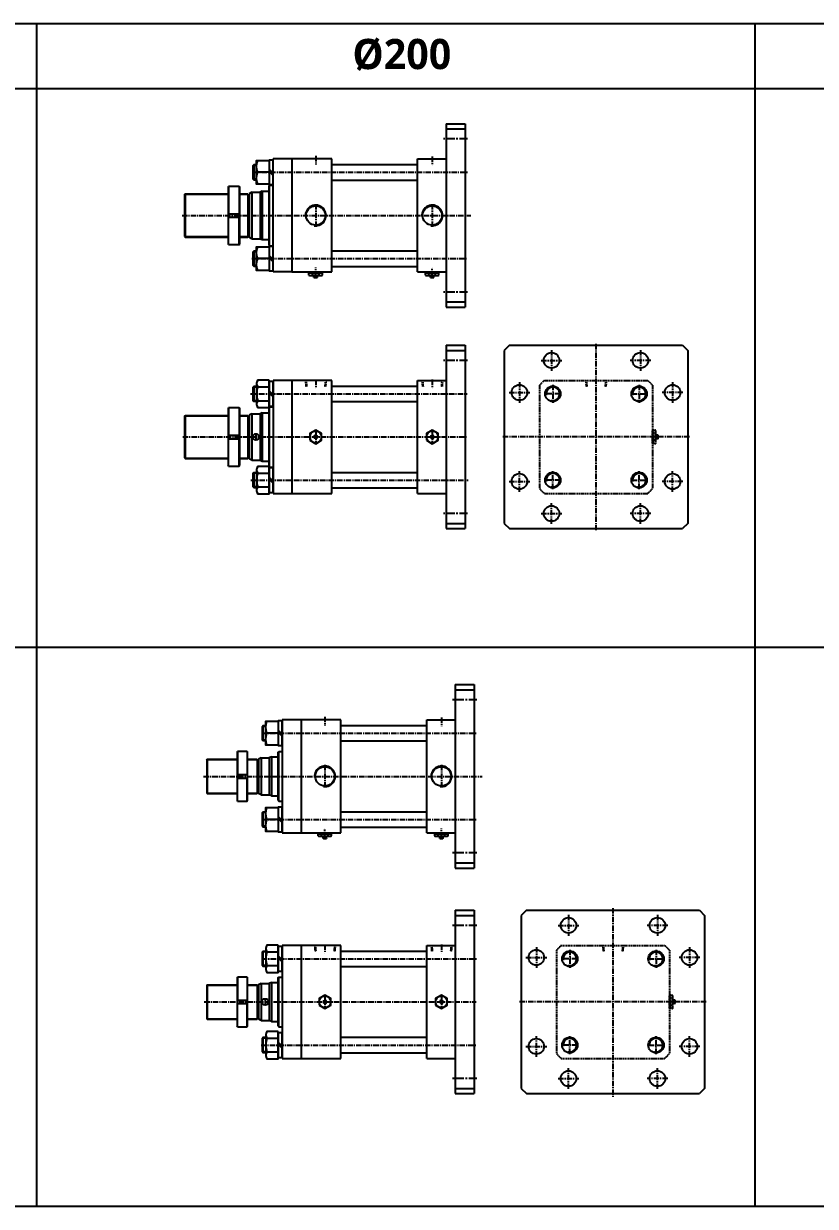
# Model space of a CAD drawing. Extents: x -819 to 9014, y 0 to 4350.
# Drawn here: x 5344 to 7179, y 0 to 2741 of the extents above; entities that cross this region are included whole.
import ezdxf

# ---------------------------------------------------------------- set-up
doc = ezdxf.new("R2010")
doc.units = 0
doc.header["$LTSCALE"] = 10
doc.header["$MEASUREMENT"] = 0
for name, pattern in [('CENTER', [2, 1.25, -0.25, 0.25, -0.25]), ('CENTERX2', [4, 2.5, -0.5, 0.5, -0.5]), ('HIDDEN', [0.375, 0.25, -0.125])]:
    doc.linetypes.add(name, pattern=pattern)
doc.layers.get('0').update_dxf_attribs({"linetype": 'CONTINUOUS'})
doc.layers.get('DEFPOINTS').update_dxf_attribs({"linetype": 'CONTINUOUS'})
for name, color, linetype in [('CEN', 1, 'CENTERX2'), ('CENTER', 1, 'CENTER'), ('DIM', 2, 'CONTINUOUS'), ('ML', 7, 'CONTINUOUS'), ('THIN', 3, 'CONTINUOUS')]:
    doc.layers.add(name, color=color, linetype=linetype)
doc.styles.add('문자', font='romans.shx')

msp = doc.modelspace()

# ---------------------------------------------------------------- linework, layer by layer
for p, q in [((0, 2741.3), (9013.8, 2741.3)), ((5375.2, 0), (5375.2, 2741.3)), ((7039.7, 0), (7039.7, 2741.3)), ((0, 2591.3), (9013.8, 2591.3)), ((9013.8, 1295.6), (0, 1295.6)), ((9013.8, 0), (0, 0))]:
    msp.add_line(p, q)
at = {"color": 7, "linetype": 'Continuous'}
for p, q in [((6006.7, 2163.7), (6006.7, 2165.7)), ((6006.7, 2165.7), (6035.9, 2165.7)), ((6035.9, 2163.7), (6035.9, 2165.7)), ((6276.7, 2163.7), (6276.7, 2165.7)), ((6276.7, 2165.7), (6305.9, 2165.7)), ((6305.9, 2163.7), (6305.9, 2165.7)), ((6005.7, 2158.7), (6005.7, 2163.7)), ((6005.7, 2163.7), (6012, 2163.7)), ((6008.9, 2157.7), (6033.7, 2157.7)), ((6012, 2163.7), (6036.9, 2163.7)), ((6013.5, 2158.7), (6013.5, 2163.7)), ((6017.3, 2157.9), (6017.3, 2158)), ((6017.3, 2153.2), (6017.3, 2157.7)), ((6017.3, 2153.2), (6017.8, 2152.7)), ((6025.3, 2153.2), (6017.3, 2153.2)), ((6017.8, 2152.7), (6024.8, 2152.7)), ((6025.3, 2153.2), (6024.8, 2152.7)), ((6025.3, 2153.2), (6025.3, 2157.7)), ((6029.1, 2158.7), (6029.1, 2163.7)), ((6036.9, 2158.7), (6036.9, 2163.7)), ((6275.7, 2158.7), (6275.7, 2163.7)), ((6275.7, 2163.7), (6282, 2163.7)), ((6278.9, 2157.7), (6303.7, 2157.7)), ((6282, 2163.7), (6306.9, 2163.7)), ((6283.5, 2158.7), (6283.5, 2163.7)), ((6287.3, 2157.9), (6287.3, 2158)), ((6287.3, 2153.2), (6287.3, 2157.7)), ((6287.3, 2153.2), (6287.8, 2152.7)), ((6295.3, 2153.2), (6287.3, 2153.2)), ((6287.8, 2152.7), (6294.8, 2152.7)), ((6295.3, 2153.2), (6294.8, 2152.7)), ((6295.3, 2153.2), (6295.3, 2157.7)), ((6299.1, 2158.7), (6299.1, 2163.7)), ((6306.9, 2158.7), (6306.9, 2163.7)), ((6027, 858.7), (6027, 863.7)), ((6027, 863.7), (6033.3, 863.7)), ((6028, 863.7), (6028, 865.7)), ((6028, 865.7), (6057.2, 865.7)), ((6030.1, 857.7), (6055, 857.7)), ((6033.3, 863.7), (6058.2, 863.7)), ((6034.8, 858.7), (6034.8, 863.7)), ((6038.6, 858), (6038.6, 858)), ((6038.6, 853.2), (6038.6, 857.7)), ((6038.6, 853.2), (6039.1, 852.7)), ((6046.6, 853.2), (6038.6, 853.2)), ((6039.1, 852.7), (6046.1, 852.7)), ((6046.6, 853.2), (6046.1, 852.7)), ((6046.6, 853.2), (6046.6, 857.7)), ((6050.4, 858.7), (6050.4, 863.7)), ((6057.2, 863.7), (6057.2, 865.7)), ((6058.2, 858.7), (6058.2, 863.7)), ((6297, 858.7), (6297, 863.7)), ((6297, 863.7), (6303.3, 863.7)), ((6298, 863.7), (6298, 865.7)), ((6298, 865.7), (6327.2, 865.7)), ((6300.1, 857.7), (6325, 857.7)), ((6303.3, 863.7), (6328.2, 863.7)), ((6304.8, 858.7), (6304.8, 863.7)), ((6308.6, 858), (6308.6, 858)), ((6308.6, 853.2), (6308.6, 857.7)), ((6308.6, 853.2), (6309.1, 852.7)), ((6316.6, 853.2), (6308.6, 853.2)), ((6309.1, 852.7), (6316.1, 852.7)), ((6316.6, 853.2), (6316.1, 852.7)), ((6316.6, 853.2), (6316.6, 857.7)), ((6320.4, 858.7), (6320.4, 863.7)), ((6327.2, 863.7), (6327.2, 865.7)), ((6328.2, 858.7), (6328.2, 863.7))]:
    msp.add_line(p, q, dxfattribs=at)
for points in [[(6007.8, 1775.5), (6021.3, 1767.7), (6034.8, 1775.5), (6034.8, 1791.1), (6021.3, 1798.9), (6007.8, 1791.1)], [(6019.9, 1785.8), (6018.4, 1783.3), (6019.9, 1780.8), (6022.7, 1780.8), (6024.2, 1783.3), (6022.7, 1785.8)], [(6277.8, 1775.5), (6291.3, 1767.7), (6304.8, 1775.5), (6304.8, 1791.1), (6291.3, 1798.9), (6277.8, 1791.1)], [(6289.9, 1785.8), (6288.4, 1783.3), (6289.9, 1780.8), (6292.7, 1780.8), (6294.2, 1783.3), (6292.7, 1785.8)], [(6029.1, 466), (6042.6, 458.2), (6056.1, 466), (6056.1, 481.6), (6042.6, 489.4), (6029.1, 481.6)], [(6041.1, 476.3), (6039.7, 473.8), (6041.1, 471.3), (6044, 471.3), (6045.4, 473.8), (6044, 476.3)], [(6299.1, 466), (6312.6, 458.2), (6326.1, 466), (6326.1, 481.6), (6312.6, 489.4), (6299.1, 481.6)], [(6311.1, 476.3), (6309.7, 473.8), (6311.1, 471.3), (6314, 471.3), (6315.4, 473.8), (6314, 476.3)]]:
    msp.add_lwpolyline(points, close=True, dxfattribs=at)
for centre, radius in [((6021.3, 1783.3), 13.5), ((6021.3, 1783.3), 3.5), ((6291.3, 1783.3), 13.5), ((6291.3, 1783.3), 3.5), ((6042.6, 473.8), 13.5), ((6042.6, 473.8), 3.5), ((6312.6, 473.8), 13.5), ((6312.6, 473.8), 3.5)]:
    msp.add_circle(centre, radius, dxfattribs=at)
for centre, radius, start, end in [((6008.9, 2163.3), 5.62, 235.6158, 270), ((6009.6, 2165.9), 8.22, 241.7006, 298.2994), ((6021.3, 2189), 31.3, 255.6172, 270.0141), ((6021.3, 2189), 31.3, 269.9859, 284.3828), ((6033, 2165.9), 8.22, 241.7006, 298.2994), ((6278.9, 2163.3), 5.62, 235.6158, 270), ((6279.6, 2165.9), 8.22, 241.7006, 298.2994), ((6291.3, 2189), 31.3, 255.6172, 270.0141), ((6291.3, 2189), 31.3, 269.9859, 284.3828), ((6303, 2165.9), 8.22, 241.7006, 298.2994), ((6030.1, 863.3), 5.62, 235.6158, 270), ((6030.9, 865.9), 8.22, 241.7006, 298.2994), ((6042.6, 889), 31.3, 255.6172, 270.0141), ((6042.6, 889), 31.3, 269.9859, 284.3828), ((6054.3, 865.9), 8.22, 241.7006, 298.2994), ((6300.1, 863.3), 5.62, 235.6158, 270), ((6300.9, 865.9), 8.22, 241.7006, 298.2994), ((6312.6, 889), 31.3, 255.6172, 270.0141), ((6312.6, 889), 31.3, 269.9859, 284.3828), ((6324.3, 865.9), 8.22, 241.7006, 298.2994)]:
    msp.add_arc(centre, radius, start, end, dxfattribs=at)
at = {"layer": 'CEN', "color": 1, "linetype": 'CENTER', "ltscale": 1.5}
for p, q in [((6373.3, 2474.2), (6317.3, 2474.2)), ((6373.3, 2119.2), (6317.3, 2119.2)), ((6373.3, 1960.8), (6317.3, 1960.8)), ((6373.3, 1605.8), (6317.3, 1605.8)), ((6394.6, 1174.2), (6338.6, 1174.2)), ((6394.6, 819.2), (6338.6, 819.2)), ((6394.6, 651.3), (6338.6, 651.3)), ((6394.6, 296.3), (6338.6, 296.3))]:
    msp.add_line(p, q, dxfattribs=at)
at = {"layer": 'CEN', "color": 1, "linetype": 'CENTER'}
for p, q in [((6567.8, 1984.8), (6567.8, 1936.8)), ((6773.8, 1984.8), (6773.8, 1936.8)), ((6543.8, 1960.8), (6591.8, 1960.8)), ((6797.8, 1960.8), (6749.8, 1960.8)), ((6493.3, 1910.3), (6493.3, 1862.3)), ((6848.3, 1910.3), (6848.3, 1862.3)), ((6469.3, 1886.3), (6517.3, 1886.3)), ((6872.3, 1886.3), (6824.3, 1886.3)), ((6493.3, 1656.3), (6493.3, 1704.3)), ((6848.3, 1656.3), (6848.3, 1704.3)), ((6469.3, 1680.3), (6517.3, 1680.3)), ((6872.3, 1680.3), (6824.3, 1680.3)), ((6567.8, 1581.8), (6567.8, 1629.8)), ((6773.8, 1581.8), (6773.8, 1629.8)), ((6543.8, 1605.8), (6591.8, 1605.8)), ((6797.8, 1605.8), (6749.8, 1605.8)), ((6607.1, 675.3), (6607.1, 627.3)), ((6813.1, 675.3), (6813.1, 627.3)), ((6583.1, 651.3), (6631.1, 651.3)), ((6837.1, 651.3), (6789.1, 651.3)), ((6508.6, 576.8), (6556.6, 576.8)), ((6532.6, 600.8), (6532.6, 552.8)), ((6911.6, 576.8), (6863.6, 576.8)), ((6887.6, 600.8), (6887.6, 552.8)), ((6532.6, 346.8), (6532.6, 394.8)), ((6887.6, 346.8), (6887.6, 394.8)), ((6508.6, 370.8), (6556.6, 370.8)), ((6911.6, 370.8), (6863.6, 370.8)), ((6607.1, 272.3), (6607.1, 320.3)), ((6813.1, 272.3), (6813.1, 320.3)), ((6583.1, 296.3), (6631.1, 296.3)), ((6837.1, 296.3), (6789.1, 296.3))]:
    msp.add_line(p, q, dxfattribs=at)
at = {"layer": 'CENTER'}
for p, q in [((6570.8, 1904), (6570.8, 1862.6)), ((6770.8, 1904), (6770.8, 1862.6)), ((6588.8, 1883.3), (6552.9, 1883.3)), ((6752.9, 1883.3), (6788.8, 1883.3)), ((6570.8, 1662.6), (6570.8, 1704)), ((6770.8, 1662.6), (6770.8, 1704)), ((6588.8, 1683.3), (6552.9, 1683.3)), ((6752.9, 1683.3), (6788.8, 1683.3)), ((6610.1, 594.5), (6610.1, 553.1)), ((6810.1, 594.5), (6810.1, 553.1)), ((6628.1, 573.8), (6592.1, 573.8)), ((6792.1, 573.8), (6828.1, 573.8)), ((6610.1, 353.1), (6610.1, 394.5)), ((6810.1, 353.1), (6810.1, 394.5)), ((6628.1, 373.8), (6592.1, 373.8)), ((6792.1, 373.8), (6828.1, 373.8))]:
    msp.add_line(p, q, dxfattribs=at)
at = {"layer": 'DEFPOINTS', "color": 0, "linetype": 'ByBlock'}
for p in [(6367.3, 1995.8), (6388.6, 686.3)]:
    msp.add_point(p, dxfattribs=at)
at = {"layer": 'DIM', "color": 6, "linetype": 'HIDDEN'}
for p, q in [((5997.4, 1914.3), (5998.7, 1899.3)), ((5998.9, 1914.3), (6000.2, 1899.3)), ((6043.7, 1914.3), (6042.4, 1899.3)), ((6045.2, 1914.3), (6043.9, 1899.3)), ((6267.4, 1914.3), (6268.7, 1899.3)), ((6268.9, 1914.3), (6270.2, 1899.3)), ((6313.7, 1914.3), (6312.4, 1899.3)), ((6315.2, 1914.3), (6313.9, 1899.3)), ((6646.9, 1914.3), (6648.2, 1899.3)), ((6648.4, 1914.3), (6649.7, 1899.3)), ((6693.3, 1914.3), (6691.9, 1899.3)), ((6694.7, 1914.3), (6693.4, 1899.3)), ((6018.7, 604.8), (6020, 589.8)), ((6020.1, 604.8), (6021.5, 589.8)), ((6065, 604.8), (6063.7, 589.8)), ((6066.5, 604.8), (6065.1, 589.8)), ((6288.7, 604.8), (6290, 589.8)), ((6290.1, 604.8), (6291.5, 589.8)), ((6335, 604.8), (6333.7, 589.8)), ((6336.5, 604.8), (6335.1, 589.8)), ((6686.2, 604.8), (6687.5, 589.8)), ((6687.7, 604.8), (6689, 589.8)), ((6732.5, 604.8), (6731.2, 589.8)), ((6734, 604.8), (6732.7, 589.8))]:
    msp.add_line(p, q, dxfattribs=at)
at = {"layer": 'ML'}
for p, q in [((6323.3, 2509.2), (6323.3, 2084.2)), ((6323.3, 2509.2), (6367.3, 2509.2)), ((6323.3, 2497.2), (6367.3, 2497.2)), ((6367.3, 2509.2), (6367.3, 2084.2)), ((5878.5, 2378.7), (5878.5, 2414.7)), ((6058.3, 2427.7), (5922.3, 2427.7)), ((5922.3, 2165.7), (5922.3, 2427.7)), ((5966.3, 2427.7), (5966.3, 2165.7)), ((6058.3, 2165.7), (6058.3, 2427.7)), ((6257.3, 2165.7), (6257.3, 2427.7)), ((6257.3, 2427.7), (6323.3, 2427.7)), ((5913.3, 2396.7), (5886.8, 2396.7)), ((5913.3, 2403.7), (5922.3, 2394.7)), ((5913.3, 2398.6), (5922.3, 2389.6)), ((5818.1, 2363.2), (5819.1, 2364.2)), ((5818.1, 2363.2), (5818.1, 2230.2)), ((5819.1, 2364.2), (5819.1, 2300.7)), ((5844.1, 2364.2), (5819.1, 2364.2)), ((5844.1, 2364.2), (5844.1, 2300.7)), ((5844.1, 2364.2), (5845.1, 2363.2)), ((5845.1, 2230.2), (5845.1, 2363.2)), ((5912.3, 2364.7), (5914.3, 2366.7)), ((5912.3, 2364.7), (5912.3, 2228.7)), ((5914.3, 2226.7), (5914.3, 2366.7)), ((5914.3, 2366.7), (5922.3, 2366.7)), ((5717.3, 2345.2), (5718.8, 2346.7)), ((5717.3, 2345.2), (5717.3, 2248.2)), ((5718.8, 2346.7), (5818.1, 2346.7)), ((5718.8, 2346.7), (5718.8, 2246.7)), ((5845.1, 2346.7), (5864.3, 2346.7)), ((5864.3, 2346.7), (5864.3, 2246.7)), ((5864.3, 2345.2), (5867.3, 2345.2)), ((5873.3, 2350.7), (5867.3, 2347.2)), ((5867.3, 2347.2), (5867.3, 2246.2)), ((5873.3, 2350.7), (5873.3, 2242.7)), ((5873.3, 2350.7), (5892.3, 2350.7)), ((5897.3, 2352.7), (5892.3, 2350.7)), ((5892.3, 2350.7), (5892.3, 2242.7)), ((5897.3, 2352.7), (5897.3, 2240.7)), ((5897.3, 2352.7), (5912.3, 2352.7)), ((5818.1, 2300.7), (5845.1, 2300.7)), ((5818.1, 2292.7), (5845.1, 2292.7)), ((5819.1, 2229.2), (5819.1, 2292.7)), ((5844.1, 2229.2), (5844.1, 2292.7)), ((5717.3, 2248.2), (5718.8, 2246.7)), ((5864.3, 2248.2), (5867.3, 2248.2)), ((5718.8, 2246.7), (5818.1, 2246.7)), ((5819.1, 2229.2), (5818.1, 2230.2)), ((5819.1, 2229.2), (5844.1, 2229.2)), ((5844.1, 2229.2), (5845.1, 2230.2)), ((5845.1, 2246.7), (5864.3, 2246.7)), ((5873.3, 2242.7), (5867.3, 2246.2)), ((5873.3, 2242.7), (5892.3, 2242.7)), ((5892.3, 2242.7), (5897.3, 2240.7)), ((5897.3, 2240.7), (5912.3, 2240.7)), ((5914.3, 2226.7), (5912.3, 2228.7)), ((5914.3, 2226.7), (5922.3, 2226.7)), ((5878.5, 2178.7), (5878.5, 2214.7)), ((5913.3, 2196.7), (5886.8, 2196.7)), ((5913.3, 2203.7), (5922.3, 2194.7)), ((5913.3, 2198.6), (5922.3, 2189.6)), ((5966.3, 2165.7), (5922.3, 2165.7)), ((5966.3, 2165.7), (6058.3, 2165.7)), ((6257.3, 2165.7), (6323.3, 2165.7)), ((6323.3, 2096.2), (6367.3, 2096.2)), ((6323.3, 2084.2), (6367.3, 2084.2)), ((6323.3, 1995.8), (6323.3, 1570.8)), ((6323.3, 1995.8), (6367.3, 1995.8)), ((6323.3, 1983.8), (6367.3, 1983.8)), ((6367.3, 1995.8), (6367.3, 1570.8)), ((6470.3, 1995.8), (6458.3, 1983.8)), ((6458.3, 1983.8), (6458.3, 1582.8)), ((6470.3, 1995.8), (6871.3, 1995.8)), ((6871.3, 1995.8), (6883.3, 1983.8)), ((6883.3, 1983.8), (6883.3, 1582.8)), ((5878.5, 1865.3), (5878.5, 1901.3)), ((5884.3, 1907.1), (5884.3, 1859.5)), ((5886.8, 1899.2), (5913.3, 1899.2)), ((5966.3, 1914.3), (5922.3, 1914.3)), ((5922.3, 1914.3), (5922.3, 1652.3)), ((5966.3, 1914.3), (5966.3, 1652.3)), ((6058.3, 1914.3), (5966.3, 1914.3)), ((6058.3, 1652.3), (6058.3, 1914.3)), ((6257.3, 1652.3), (6257.3, 1914.3)), ((6257.3, 1914.3), (6323.3, 1914.3)), ((5886.8, 1867.4), (5913.3, 1867.4)), ((5913.3, 1890.3), (5922.3, 1881.3)), ((5913.3, 1885.2), (5922.3, 1876.2)), ((5818.1, 1849.8), (5819.1, 1850.8)), ((5818.1, 1849.8), (5818.1, 1716.8)), ((5844.1, 1850.8), (5819.1, 1850.8)), ((5819.1, 1850.8), (5819.1, 1787.3)), ((5844.1, 1850.8), (5844.1, 1787.3)), ((5844.1, 1850.8), (5845.1, 1849.8)), ((5845.1, 1716.8), (5845.1, 1849.8)), ((5873.3, 1837.3), (5867.3, 1833.8)), ((5873.3, 1837.3), (5892.3, 1837.3)), ((5873.3, 1837.3), (5873.3, 1729.3)), ((5897.3, 1839.3), (5892.3, 1837.3)), ((5892.3, 1837.3), (5892.3, 1729.3)), ((5897.3, 1839.3), (5897.3, 1727.3)), ((5897.3, 1839.3), (5912.3, 1839.3)), ((5912.3, 1851.3), (5912.5, 1851.5)), ((5912.3, 1851.3), (5912.3, 1715.3)), ((5913.3, 1852.3), (5914.3, 1853.3)), ((5914.3, 1853.3), (5922.3, 1853.3)), ((5914.3, 1713.3), (5914.3, 1853.3)), ((5717.3, 1831.8), (5718.8, 1833.3)), ((5717.3, 1831.8), (5717.3, 1734.8)), ((5718.8, 1833.3), (5818.1, 1833.3)), ((5718.8, 1833.3), (5718.8, 1733.3)), ((5845.1, 1833.3), (5864.3, 1833.3)), ((5864.3, 1833.3), (5864.3, 1733.3)), ((5864.3, 1831.8), (5867.3, 1831.8)), ((5867.3, 1833.8), (5867.3, 1732.7)), ((5818.1, 1787.3), (5845.1, 1787.3)), ((5818.1, 1779.3), (5845.1, 1779.3)), ((5819.1, 1715.8), (5819.1, 1779.3)), ((5844.1, 1715.8), (5844.1, 1779.3)), ((5717.3, 1734.8), (5718.8, 1733.3)), ((5718.8, 1733.3), (5818.1, 1733.3)), ((5845.1, 1733.3), (5864.3, 1733.3)), ((5864.3, 1734.8), (5867.3, 1734.8)), ((5873.3, 1729.3), (5867.3, 1732.7)), ((5873.3, 1729.3), (5892.3, 1729.3)), ((5892.3, 1729.3), (5897.3, 1727.3)), ((5897.3, 1727.3), (5912.3, 1727.3)), ((5819.1, 1715.8), (5818.1, 1716.8)), ((5819.1, 1715.8), (5844.1, 1715.8)), ((5844.1, 1715.8), (5845.1, 1716.8)), ((5878.5, 1665.3), (5878.5, 1701.3)), ((5884.3, 1707.1), (5884.3, 1659.5)), ((5912.5, 1715), (5912.3, 1715.3)), ((5914.3, 1713.3), (5913.3, 1714.3)), ((5914.3, 1713.3), (5922.3, 1713.3)), ((5886.8, 1699.2), (5913.3, 1699.2)), ((5913.3, 1690.3), (5922.3, 1681.3)), ((5913.3, 1685.2), (5922.3, 1676.2)), ((5886.8, 1667.4), (5913.3, 1667.4)), ((5922.3, 1652.3), (6058.3, 1652.3)), ((6257.3, 1652.3), (6323.3, 1652.3)), ((6323.3, 1582.8), (6367.3, 1582.8)), ((6323.3, 1570.8), (6367.3, 1570.8)), ((6458.3, 1582.8), (6470.3, 1570.8)), ((6470.3, 1570.8), (6871.3, 1570.8)), ((6883.3, 1582.8), (6871.3, 1570.8)), ((6344.6, 1209.2), (6344.6, 784.2)), ((6344.6, 1209.2), (6388.6, 1209.2)), ((6388.6, 1209.2), (6388.6, 784.2)), ((6344.6, 1197.2), (6388.6, 1197.2)), ((5987.6, 1127.7), (5943.6, 1127.7)), ((5943.6, 1127.7), (5943.6, 865.7)), ((5987.6, 1127.7), (5987.6, 865.7)), ((6079.6, 1127.7), (5987.6, 1127.7)), ((6079.6, 865.7), (6079.6, 1127.7)), ((6278.6, 865.7), (6278.6, 1127.7)), ((6278.6, 1127.7), (6344.6, 1127.7)), ((5899.7, 1078.7), (5899.7, 1114.7)), ((5934.6, 1096.7), (5908, 1096.7)), ((5934.6, 1103.7), (5943.6, 1094.7)), ((5934.6, 1098.7), (5943.6, 1089.7)), ((5839.4, 1053.2), (5840.4, 1054.2)), ((5839.4, 1053.2), (5839.4, 940.2)), ((5840.4, 1054.2), (5840.4, 1000.7)), ((5862.4, 1054.2), (5840.4, 1054.2)), ((5862.4, 1054.2), (5862.4, 1000.7)), ((5862.4, 1054.2), (5863.4, 1053.2)), ((5863.4, 940.2), (5863.4, 1053.2)), ((5918.6, 1041.7), (5913.6, 1039.7)), ((5918.6, 1041.7), (5918.6, 951.7)), ((5918.6, 1041.7), (5933.6, 1041.7)), ((5933.6, 1052.2), (5935.6, 1054.2)), ((5933.6, 1052.2), (5933.6, 941.2)), ((5935.6, 939.2), (5935.6, 1054.2)), ((5935.6, 1054.2), (5943.6, 1054.2)), ((5768.6, 1035.2), (5770.1, 1036.7)), ((5768.6, 1035.2), (5768.6, 958.2)), ((5770.1, 1036.7), (5770.1, 956.7)), ((5770.1, 1036.7), (5839.4, 1036.7)), ((5863.4, 1036.7), (5885.6, 1036.7)), ((5885.6, 1036.7), (5885.6, 956.7)), ((5885.6, 1035.2), (5888.6, 1035.2)), ((5894.6, 1039.7), (5888.6, 1036.2)), ((5888.6, 1036.2), (5888.6, 957.2)), ((5894.6, 1039.7), (5894.6, 953.7)), ((5894.6, 1039.7), (5913.6, 1039.7)), ((5913.6, 1039.7), (5913.6, 953.7)), ((5839.4, 1000.7), (5863.4, 1000.7)), ((5839.4, 992.7), (5863.4, 992.7)), ((5840.4, 939.2), (5840.4, 992.7)), ((5862.4, 939.2), (5862.4, 992.7)), ((5768.6, 958.2), (5770.1, 956.7)), ((5770.1, 956.7), (5839.4, 956.7)), ((5840.4, 939.2), (5839.4, 940.2)), ((5840.4, 939.2), (5862.4, 939.2)), ((5862.4, 939.2), (5863.4, 940.2)), ((5863.4, 956.7), (5885.6, 956.7)), ((5885.6, 958.2), (5888.6, 958.2)), ((5894.6, 953.7), (5888.6, 957.2)), ((5894.6, 953.7), (5913.6, 953.7)), ((5918.6, 951.7), (5913.6, 953.7)), ((5918.6, 951.7), (5933.6, 951.7)), ((5933.6, 941.2), (5935.6, 939.2)), ((5935.6, 939.2), (5943.6, 939.2)), ((5899.7, 878.7), (5899.7, 914.7)), ((5934.6, 896.7), (5908, 896.7)), ((5934.6, 903.7), (5943.6, 894.7)), ((5934.6, 898.7), (5943.6, 889.7)), ((5943.6, 865.7), (6079.6, 865.7)), ((6278.6, 865.7), (6344.6, 865.7)), ((6344.6, 796.2), (6388.6, 796.2)), ((6344.6, 784.2), (6388.6, 784.2)), ((6344.6, 686.3), (6344.6, 261.3)), ((6344.6, 686.3), (6388.6, 686.3)), ((6388.6, 686.3), (6388.6, 261.3)), ((6509.6, 686.3), (6497.6, 674.3)), ((6509.6, 686.3), (6910.6, 686.3)), ((6910.6, 686.3), (6922.6, 674.3)), ((6344.6, 674.3), (6388.6, 674.3)), ((6497.6, 674.3), (6497.6, 273.3)), ((6922.6, 674.3), (6922.6, 273.3)), ((5987.6, 604.8), (5943.6, 604.8)), ((5943.6, 604.8), (5943.6, 342.8)), ((5987.6, 604.8), (5987.6, 342.8)), ((6079.6, 604.8), (5987.6, 604.8)), ((6079.6, 342.8), (6079.6, 604.8)), ((6278.6, 342.8), (6278.6, 604.8)), ((6278.6, 604.8), (6344.6, 604.8)), ((5899.7, 555.8), (5899.7, 591.8)), ((5905.6, 597.6), (5905.6, 550)), ((5908, 589.7), (5934.6, 589.7)), ((5934.6, 580.8), (5943.6, 571.8)), ((5934.6, 575.7), (5943.6, 566.7)), ((5908, 557.9), (5934.6, 557.9)), ((5839.4, 530.3), (5840.4, 531.3)), ((5839.4, 530.3), (5839.4, 417.3)), ((5862.4, 531.3), (5840.4, 531.3)), ((5840.4, 531.3), (5840.4, 477.8)), ((5862.4, 531.3), (5863.4, 530.3)), ((5862.4, 531.3), (5862.4, 477.8)), ((5863.4, 417.3), (5863.4, 530.3)), ((5933.6, 529.3), (5935.6, 531.3)), ((5933.6, 529.3), (5933.6, 418.3)), ((5935.6, 531.3), (5943.6, 531.3)), ((5935.6, 416.3), (5935.6, 531.3)), ((5768.6, 512.3), (5770.1, 513.8)), ((5768.6, 512.3), (5768.6, 435.3)), ((5770.1, 513.8), (5839.4, 513.8)), ((5770.1, 513.8), (5770.1, 433.8)), ((5863.4, 513.8), (5885.6, 513.8)), ((5885.6, 513.8), (5885.6, 433.8)), ((5885.6, 512.3), (5888.6, 512.3)), ((5894.6, 516.8), (5888.6, 513.3)), ((5888.6, 513.3), (5888.6, 434.3)), ((5894.6, 516.8), (5913.6, 516.8)), ((5894.6, 516.8), (5894.6, 430.8)), ((5918.6, 518.8), (5913.6, 516.8)), ((5913.6, 516.8), (5913.6, 430.8)), ((5918.6, 518.8), (5918.6, 428.8)), ((5918.6, 518.8), (5933.6, 518.8)), ((5839.4, 477.8), (5863.4, 477.8)), ((5839.4, 469.8), (5863.4, 469.8)), ((5840.4, 416.3), (5840.4, 469.8)), ((5862.4, 416.3), (5862.4, 469.8)), ((5768.6, 435.3), (5770.1, 433.8)), ((5770.1, 433.8), (5839.4, 433.8)), ((5840.4, 416.3), (5839.4, 417.3)), ((5840.4, 416.3), (5862.4, 416.3)), ((5862.4, 416.3), (5863.4, 417.3)), ((5863.4, 433.8), (5885.6, 433.8)), ((5885.6, 435.3), (5888.6, 435.3)), ((5894.6, 430.8), (5888.6, 434.3)), ((5894.6, 430.8), (5913.6, 430.8)), ((5918.6, 428.8), (5913.6, 430.8)), ((5918.6, 428.8), (5933.6, 428.8)), ((5933.6, 418.3), (5935.6, 416.3)), ((5935.6, 416.3), (5943.6, 416.3)), ((5899.7, 355.8), (5899.7, 391.8)), ((5905.6, 397.6), (5905.6, 350)), ((5908, 389.7), (5934.6, 389.7)), ((5908, 357.9), (5934.6, 357.9)), ((5934.6, 380.8), (5943.6, 371.8)), ((5934.6, 375.7), (5943.6, 366.7)), ((5943.6, 342.8), (6079.6, 342.8)), ((6278.6, 342.8), (6344.6, 342.8)), ((6344.6, 273.3), (6388.6, 273.3)), ((6344.6, 261.3), (6388.6, 261.3)), ((6497.6, 273.3), (6509.6, 261.3)), ((6509.6, 261.3), (6910.6, 261.3)), ((6922.6, 273.3), (6910.6, 261.3))]:
    msp.add_line(p, q, dxfattribs=at)
at = {"layer": 'ML', "color": 1, "linetype": 'CENTER'}
for p, q in [((6021.3, 2434.6), (6021.3, 2414.1)), ((6291.3, 2433.4), (6291.3, 2413)), ((5875.8, 2396.7), (6374.5, 2396.7)), ((6021.3, 2323), (6021.3, 2270.4)), ((6291.3, 2323), (6291.3, 2270.4)), ((5711.5, 2296.7), (6380.8, 2296.7)), ((5873.2, 2196.7), (6371.5, 2196.7)), ((6021.3, 2155.7), (6021.3, 2176.1)), ((6291.3, 2155.2), (6291.3, 2175.6)), ((6670.8, 1998.8), (6670.8, 1567.2)), ((6021.3, 1916.6), (6021.3, 1896.1)), ((6291.3, 1916.6), (6291.3, 1896.1)), ((5870.4, 1883.3), (6372.5, 1883.3)), ((5713.1, 1783.3), (6373.1, 1783.3)), ((5882.8, 1791.5), (5882.8, 1775)), ((6021.3, 1794.3), (6021.3, 1772.3)), ((6291.3, 1794.3), (6291.3, 1772.3)), ((6887.6, 1783.3), (6453.6, 1783.3)), ((5871.2, 1683.3), (6374.3, 1683.3)), ((6042.6, 1134.6), (6042.6, 1114.1)), ((6312.6, 1133.4), (6312.6, 1113)), ((5895.9, 1096.7), (6395.8, 1096.7)), ((6042.6, 1023), (6042.6, 970.4)), ((6312.6, 1023), (6312.6, 970.4)), ((5761.6, 996.7), (6407.2, 996.7)), ((5895.9, 896.7), (6392.8, 896.7)), ((6042.6, 855.7), (6042.6, 876.1)), ((6312.6, 855.2), (6312.6, 875.6)), ((6710.1, 691.2), (6710.1, 251.8)), ((6042.6, 607.1), (6042.6, 586.6)), ((6312.6, 607.1), (6312.6, 586.6)), ((5896.4, 573.8), (6395.8, 573.8)), ((5763.1, 473.8), (6393.4, 473.8)), ((5904.1, 482), (5904.1, 465.5)), ((6042.6, 484.8), (6042.6, 462.8)), ((6312.6, 484.8), (6312.6, 462.8)), ((6925.9, 473.8), (6492.3, 473.8)), ((5894.7, 373.8), (6392.8, 373.8))]:
    msp.add_line(p, q, dxfattribs=at)
at = {"layer": 'ML', "color": 7, "linetype": 'Continuous'}
for p, q in [((6058.3, 2414.7), (6257.3, 2414.7)), ((6058.3, 2378.7), (6257.3, 2378.7)), ((6058.3, 2214.7), (6257.3, 2214.7)), ((6058.3, 2178.7), (6257.3, 2178.7)), ((6058.3, 1901.3), (6257.3, 1901.3)), ((6058.3, 1865.3), (6257.3, 1865.3)), ((6058.3, 1701.3), (6257.3, 1701.3)), ((6058.3, 1665.3), (6257.3, 1665.3)), ((6079.6, 1114.7), (6278.6, 1114.7)), ((6079.6, 1078.7), (6278.6, 1078.7)), ((6079.6, 914.7), (6278.6, 914.7)), ((6079.6, 878.7), (6278.6, 878.7)), ((6079.6, 591.8), (6278.6, 591.8)), ((6079.6, 555.8), (6278.6, 555.8)), ((6079.6, 391.8), (6278.6, 391.8)), ((6079.6, 355.8), (6278.6, 355.8))]:
    msp.add_line(p, q, dxfattribs=at)
at = {"layer": 'ML', "color": 2}
for p, q in [((5717.8, 2345.7), (5818.1, 2345.7)), ((5845.1, 2345.7), (5864.3, 2345.7)), ((5717.8, 2247.7), (5818.1, 2247.7)), ((5845.1, 2247.7), (5864.3, 2247.7)), ((6017.8, 2157.9), (6017.8, 2157.9)), ((6017.8, 2152.7), (6017.8, 2157.7)), ((6024.8, 2152.7), (6024.8, 2157.7)), ((6287.8, 2157.9), (6287.8, 2157.9)), ((6287.8, 2152.7), (6287.8, 2157.7)), ((6294.8, 2152.7), (6294.8, 2157.7)), ((5717.8, 1832.3), (5818.1, 1832.3)), ((5845.1, 1832.3), (5864.3, 1832.3)), ((5717.8, 1734.3), (5818.1, 1734.3)), ((5845.1, 1734.3), (5864.3, 1734.3)), ((5769.1, 1035.7), (5839.4, 1035.7)), ((5863.4, 1035.7), (5885.6, 1035.7)), ((5769.1, 957.7), (5839.4, 957.7)), ((5863.4, 957.7), (5885.6, 957.7)), ((6039.1, 857.9), (6039.1, 857.9)), ((6039.1, 852.7), (6039.1, 857.7)), ((6046.1, 852.7), (6046.1, 857.7)), ((6309.1, 857.9), (6309.1, 857.9)), ((6309.1, 852.7), (6309.1, 857.7)), ((6316.1, 852.7), (6316.1, 857.7)), ((5769.1, 512.8), (5839.4, 512.8)), ((5863.4, 512.8), (5885.6, 512.8)), ((5769.1, 434.8), (5839.4, 434.8)), ((5863.4, 434.8), (5885.6, 434.8))]:
    msp.add_line(p, q, dxfattribs=at)
at = {"layer": 'ML', "color": 6, "linetype": 'HIDDEN'}
for p, q in [((6539.8, 1903), (6539.8, 1663.5)), ((6551.1, 1914.3), (6570.8, 1914.3)), ((6570.8, 1914.3), (6770.8, 1914.3)), ((6770.8, 1914.3), (6790.6, 1914.3)), ((6801.8, 1903), (6801.8, 1663.5)), ((6801.8, 1768.7), (6801.8, 1797.9)), ((6803.8, 1797.9), (6801.8, 1797.9)), ((6808.8, 1798.9), (6803.8, 1798.9)), ((6803.8, 1774), (6803.8, 1798.9)), ((6808.8, 1791.1), (6803.8, 1791.1)), ((6809.8, 1770.9), (6809.8, 1795.7)), ((6814.3, 1787.3), (6809.8, 1787.3)), ((6814.8, 1786.8), (6809.8, 1786.8)), ((6814.3, 1787.3), (6814.8, 1786.8)), ((6814.3, 1787.3), (6814.3, 1779.3)), ((6814.8, 1779.8), (6814.8, 1786.8)), ((6803.8, 1768.7), (6801.8, 1768.7)), ((6808.8, 1775.5), (6803.8, 1775.5)), ((6803.8, 1767.7), (6803.8, 1774)), ((6808.8, 1767.7), (6803.8, 1767.7)), ((6809.6, 1779.8), (6809.6, 1779.8)), ((6809.6, 1779.3), (6809.6, 1779.3)), ((6814.8, 1779.8), (6809.8, 1779.8)), ((6814.3, 1779.3), (6809.8, 1779.3)), ((6814.3, 1779.3), (6814.8, 1779.8)), ((6551.1, 1652.3), (6570.8, 1652.3)), ((6570.8, 1652.3), (6770.8, 1652.3)), ((6770.8, 1652.3), (6790.6, 1652.3)), ((6590.3, 604.8), (6608.8, 604.8)), ((6608.8, 604.8), (6810.1, 604.8)), ((6810.1, 604.8), (6829.9, 604.8)), ((6579.1, 593.6), (6579.1, 354)), ((6841.1, 593.6), (6841.1, 354)), ((6841.1, 459.2), (6841.1, 488.4)), ((6843.1, 488.4), (6841.1, 488.4)), ((6848.1, 489.4), (6843.1, 489.4)), ((6843.1, 464.5), (6843.1, 489.4)), ((6848.1, 481.6), (6843.1, 481.6)), ((6848.8, 469.8), (6848.8, 469.8)), ((6848.9, 470.3), (6848.9, 470.3)), ((6849.1, 461.4), (6849.1, 486.2)), ((6853.6, 477.8), (6849.1, 477.8)), ((6854.1, 477.3), (6849.1, 477.3)), ((6854.1, 470.3), (6849.1, 470.3)), ((6853.6, 469.8), (6849.1, 469.8)), ((6853.6, 477.8), (6854.1, 477.3)), ((6853.6, 477.8), (6853.6, 469.8)), ((6853.6, 469.8), (6854.1, 470.3)), ((6854.1, 470.3), (6854.1, 477.3)), ((6843.1, 459.2), (6841.1, 459.2)), ((6848.1, 466), (6843.1, 466)), ((6843.1, 458.2), (6843.1, 464.5)), ((6848.1, 458.2), (6843.1, 458.2)), ((6590.3, 342.8), (6610.1, 342.8)), ((6610.1, 342.8), (6810.1, 342.8)), ((6810.1, 342.8), (6829.9, 342.8))]:
    msp.add_line(p, q, dxfattribs=at)
at = {"layer": 'ML'}
for points in [[(5884.3, 2378.7), (5878.5, 2378.7), (5876.3, 2380.9), (5876.3, 2412.5), (5878.5, 2414.7), (5884.3, 2414.7)], [(5922.3, 2368.2), (5922.3, 2425.1), (5913.3, 2425.1), (5913.3, 2368.2), (5922.3, 2368.2)], [(5922.3, 2168.2), (5922.3, 2225.1), (5913.3, 2225.1), (5913.3, 2168.2), (5922.3, 2168.2)], [(5884.3, 2178.7), (5878.5, 2178.7), (5876.3, 2180.9), (5876.3, 2212.5), (5878.5, 2214.7), (5884.3, 2214.7)], [(5884.3, 1865.3), (5878.5, 1865.3), (5876.3, 1867.4), (5876.3, 1899.1), (5878.5, 1901.3), (5884.3, 1901.3)], [(5922.3, 1854.8), (5922.3, 1911.7), (5913.3, 1911.7), (5913.3, 1854.8), (5922.3, 1854.8)], [(5884.3, 1665.3), (5878.5, 1665.3), (5876.3, 1667.4), (5876.3, 1699.1), (5878.5, 1701.3), (5884.3, 1701.3)], [(5922.3, 1654.8), (5922.3, 1711.7), (5913.3, 1711.7), (5913.3, 1654.8), (5922.3, 1654.8)], [(5943.6, 1068.2), (5943.6, 1125.1), (5934.6, 1125.1), (5934.6, 1068.2), (5943.6, 1068.2)], [(5905.6, 1078.7), (5899.7, 1078.7), (5897.6, 1080.9), (5897.6, 1112.5), (5899.7, 1114.7), (5905.6, 1114.7)], [(5905.6, 878.7), (5899.7, 878.7), (5897.6, 880.9), (5897.6, 912.5), (5899.7, 914.7), (5905.6, 914.7)], [(5943.6, 868.2), (5943.6, 925.1), (5934.6, 925.1), (5934.6, 868.2), (5943.6, 868.2)], [(5905.6, 555.8), (5899.7, 555.8), (5897.6, 558), (5897.6, 589.6), (5899.7, 591.8), (5905.6, 591.8)], [(5943.6, 545.3), (5943.6, 602.2), (5934.6, 602.2), (5934.6, 545.3), (5943.6, 545.3)], [(5905.6, 355.8), (5899.7, 355.8), (5897.6, 358), (5897.6, 389.6), (5899.7, 391.8), (5905.6, 391.8)], [(5943.6, 345.3), (5943.6, 402.2), (5934.6, 402.2), (5934.6, 345.3), (5943.6, 345.3)]]:
    msp.add_lwpolyline(points, dxfattribs=at)
for points in [[(5913.3, 2369.2), (5884.3, 2369.2), (5884.3, 2424.2), (5913.3, 2424.2)], [(5913.3, 2169.2), (5884.3, 2169.2), (5884.3, 2224.2), (5913.3, 2224.2)], [(5934.6, 1069.2), (5905.6, 1069.2), (5905.6, 1124.2), (5934.6, 1124.2)], [(5934.6, 869.2), (5905.6, 869.2), (5905.6, 924.2), (5934.6, 924.2)]]:
    msp.add_lwpolyline(points, close=True, dxfattribs=at)
for points in [[(5886.8, 2369.2, -0.178633), (5886.8, 2396.7, -0.178633), (5886.8, 2424.2)], [(5886.8, 2169.2, -0.178633), (5886.8, 2196.7, -0.178633), (5886.8, 2224.2)], [(5913.3, 1915), (5886.8, 1915, 0.309401), (5886.8, 1899.2, 0.154701), (5886.8, 1867.4, 0.309401), (5886.8, 1851.5), (5913.3, 1851.5), (5913.3, 1915)], [(5913.3, 1715), (5886.8, 1715, 0.309401), (5886.8, 1699.2, 0.154701), (5886.8, 1667.4, 0.309401), (5886.8, 1651.5), (5913.3, 1651.5), (5913.3, 1715)], [(5908, 1069.2, -0.178633), (5908, 1096.7, -0.178633), (5908, 1124.2)], [(5908, 869.2, -0.178633), (5908, 896.7, -0.178633), (5908, 924.2)], [(5934.6, 605.5), (5908, 605.5, 0.309401), (5908, 589.7, 0.154701), (5908, 557.9, 0.309401), (5908, 542), (5934.6, 542), (5934.6, 605.5)], [(5934.6, 405.5), (5908, 405.5, 0.309401), (5908, 389.7, 0.154701), (5908, 357.9, 0.309401), (5908, 342), (5934.6, 342), (5934.6, 405.5)]]:
    msp.add_lwpolyline(points, format="xyb", dxfattribs=at)
for centre, radius in [((6021.3, 2296.7), 22.4), ((6291.3, 2296.7), 22.4), ((6567.8, 1960.8), 18), ((6773.8, 1960.8), 18), ((6493.3, 1886.3), 18), ((6570.8, 1883.3), 18), ((6770.8, 1883.3), 18), ((6848.3, 1886.3), 18), ((5882.8, 1783.3), 7.5), ((6570.8, 1683.3), 18), ((6770.8, 1683.3), 18), ((6493.3, 1680.3), 18), ((6848.3, 1680.3), 18), ((6567.8, 1605.8), 18), ((6773.8, 1605.8), 18), ((6042.6, 996.7), 22.4), ((6312.6, 996.7), 22.4), ((6607.1, 651.3), 18), ((6813.1, 651.3), 18), ((6532.6, 576.8), 18), ((6610.1, 573.8), 18), ((6810.1, 573.8), 18), ((6887.6, 576.8), 18), ((5904.1, 473.8), 7.5), ((6532.6, 370.8), 18), ((6610.1, 373.8), 18), ((6810.1, 373.8), 18), ((6887.6, 370.8), 18), ((6607.1, 296.3), 18), ((6813.1, 296.3), 18)]:
    msp.add_circle(centre, radius, dxfattribs=at)
at = {"layer": 'ML', "color": 2}
for centre, radius, start, end in [((6021.3, 2296.7), 23.9, 262.2037, 186.1405), ((6291.3, 2296.7), 23.9, 262.2037, 186.1405), ((6570.8, 1883.3), 15.8, 256.4249, 190.606), ((6770.8, 1883.3), 15.8, 256.4249, 190.606), ((6021.3, 1783.3), 4, 270, 180), ((6291.3, 1783.3), 4, 270, 180), ((6570.8, 1683.3), 15.8, 256.4249, 190.606), ((6770.8, 1683.3), 15.8, 256.4249, 190.606), ((6042.6, 996.7), 23.9, 262.2037, 186.1405), ((6312.6, 996.7), 23.9, 262.2037, 186.1405), ((6610.1, 573.8), 15.8, 256.4249, 190.606), ((6810.1, 573.8), 15.8, 256.4249, 190.606), ((6042.6, 473.8), 4, 270, 180), ((6312.6, 473.8), 4, 270, 180), ((6610.1, 373.8), 15.8, 256.4249, 190.606), ((6810.1, 373.8), 15.8, 256.4249, 190.606)]:
    msp.add_arc(centre, radius, start, end, dxfattribs=at)
at = {"layer": 'ML', "color": 6, "linetype": 'HIDDEN'}
for centre, radius, start, end in [((6670.8, 1783.3), 177.5, 132.4363, 137.5637), ((6670.8, 1783.3), 177.5, 42.4363, 47.5637), ((6801.6, 1795), 8.22, 331.7006, 28.2994), ((6778.5, 1783.3), 31.3, 359.9859, 14.3828), ((6778.5, 1783.3), 31.3, 345.6172, 0.0141), ((6801.6, 1771.6), 8.22, 331.7006, 28.2994), ((6804.2, 1770.9), 5.62, 325.6158, 0), ((6670.8, 1783.3), 177.5, 222.4363, 227.5637), ((6670.8, 1783.3), 177.5, 312.4363, 317.5637), ((6710.1, 473.8), 177.5, 132.4363, 137.5637), ((6710.1, 473.8), 177.5, 42.4363, 47.5637), ((6840.9, 485.5), 8.22, 331.7006, 28.2994), ((6817.8, 473.8), 31.3, 359.9859, 14.3828), ((6817.8, 473.8), 31.3, 345.6172, 0.0141), ((6840.9, 462.1), 8.22, 331.7006, 28.2994), ((6843.5, 461.4), 5.62, 325.6158, 0), ((6710.1, 473.8), 177.5, 222.4363, 227.5637), ((6710.1, 473.8), 177.5, 312.4363, 317.5637)]:
    msp.add_arc(centre, radius, start, end, dxfattribs=at)
at = {"layer": 'THIN'}
for p, q in [((5884.3, 2412.5), (5876.3, 2412.5)), ((5884.3, 2380.9), (5876.3, 2380.9)), ((5884.3, 2212.5), (5876.3, 2212.5)), ((5884.3, 2180.9), (5876.3, 2180.9)), ((5884.3, 1899.1), (5876.3, 1899.1)), ((5884.3, 1867.4), (5876.3, 1867.4)), ((5884.3, 1699.1), (5876.3, 1699.1)), ((5884.3, 1667.4), (5876.3, 1667.4)), ((5905.6, 1112.5), (5897.6, 1112.5)), ((5905.6, 1080.9), (5897.6, 1080.9)), ((5905.6, 912.5), (5897.6, 912.5)), ((5905.6, 880.9), (5897.6, 880.9)), ((5905.6, 589.6), (5897.6, 589.6)), ((5905.6, 558), (5897.6, 558)), ((5905.6, 389.6), (5897.6, 389.6)), ((5905.6, 358), (5897.6, 358))]:
    msp.add_line(p, q, dxfattribs=at)

# ---------------------------------------------------------------- texts
at = {"insert": (6106.4, 2705.9), "char_height": 70, "attachment_point": 1, "style": '문자'}
msp.add_mtext_dynamic_manual_height_columns('{\\fMalgun Gothic|b1|i0|c129|p50;%%C200}', width=124.533, gutter_width=16, heights=[-75.6], dxfattribs=at)

doc.saveas('drawing.dxf')
